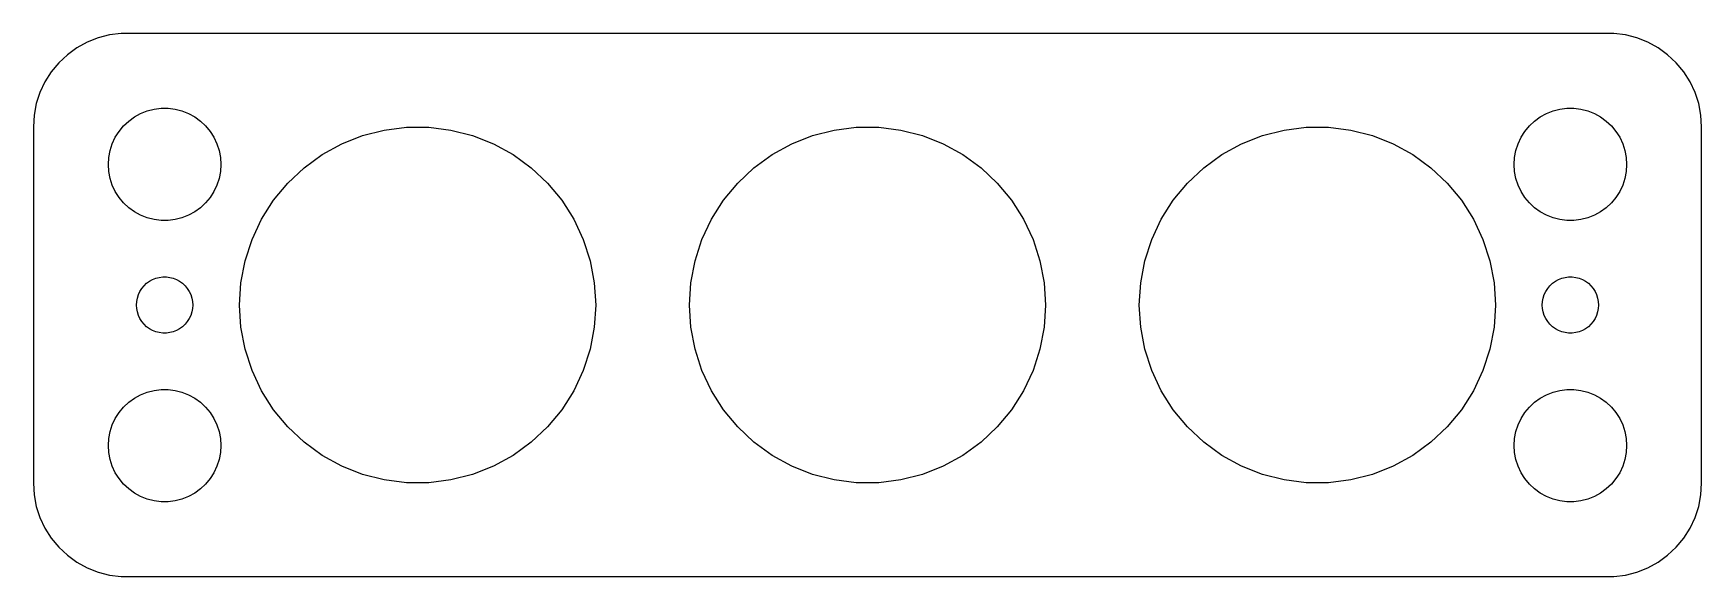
# Model space of a CAD drawing. Header units: metres. Extents: x -44.5 to 44.5, y 24.5 to 53.5.
import ezdxf

# ---------------------------------------------------------------- set-up
doc = ezdxf.new("R2010")
doc.units = ezdxf.units.M

msp = doc.modelspace()

# ---------------------------------------------------------------- linework, layer by layer
for p, q in [((-40.4369, 53.4114), (-41.0451, 53.2553)), ((-39.8139, 53.4901), (-40.4369, 53.4114)), ((39.8139, 53.4901), (-39.8139, 53.4901)), ((40.4369, 53.4114), (39.8139, 53.4901)), ((41.0451, 53.2553), (40.4369, 53.4114)), ((-42.1791, 52.7216), (-42.6871, 52.3526)), ((-41.6289, 53.0241), (-42.1791, 52.7216)), ((-41.0451, 53.2553), (-41.6289, 53.0241)), ((41.6289, 53.0241), (41.0451, 53.2553)), ((42.1791, 52.7216), (41.6289, 53.0241)), ((42.6871, 52.3526), (42.1791, 52.7216)), ((-43.1448, 51.9227), (-43.5451, 51.4389)), ((-42.6871, 52.3526), (-43.1448, 51.9227)), ((43.1448, 51.9227), (42.6871, 52.3526)), ((43.5451, 51.4389), (43.1448, 51.9227)), ((-43.8815, 50.9088), (-44.1489, 50.3406)), ((-43.5451, 51.4389), (-43.8815, 50.9088)), ((43.8815, 50.9088), (43.5451, 51.4389)), ((44.1489, 50.3406), (43.8815, 50.9088)), ((-44.1489, 50.3406), (-44.3429, 49.7434)), ((44.3429, 49.7434), (44.1489, 50.3406)), ((-44.4606, 49.1267), (-44.5, 48.5)), ((-44.3429, 49.7434), (-44.4606, 49.1267)), ((-39.4123, 48.8115), (-39.1075, 49.033)), ((-39.1075, 49.033), (-38.7773, 49.2145)), ((-38.7773, 49.2145), (-38.427, 49.3532)), ((-38.427, 49.3532), (-38.0621, 49.4469)), ((-38.0621, 49.4469), (-37.6884, 49.4941)), ((-37.6884, 49.4941), (-37.3116, 49.4941)), ((-37.3116, 49.4941), (-36.9379, 49.4469)), ((-36.9379, 49.4469), (-36.5729, 49.3532)), ((-36.5729, 49.3532), (-36.2227, 49.2145)), ((-36.2227, 49.2145), (-35.8925, 49.033)), ((-35.8925, 49.033), (-35.5877, 48.8115)), ((35.5877, 48.8115), (35.8925, 49.033)), ((35.8925, 49.033), (36.2227, 49.2145)), ((36.2227, 49.2145), (36.5729, 49.3532)), ((36.5729, 49.3532), (36.9379, 49.4469)), ((36.9379, 49.4469), (37.3116, 49.4941)), ((37.3116, 49.4941), (37.6884, 49.4941)), ((37.6884, 49.4941), (38.0621, 49.4469)), ((38.0621, 49.4469), (38.427, 49.3532)), ((38.427, 49.3532), (38.7773, 49.2145)), ((38.7773, 49.2145), (39.1075, 49.033)), ((39.1075, 49.033), (39.4123, 48.8115)), ((44.4606, 49.1267), (44.3429, 49.7434)), ((44.5, 48.5), (44.4606, 49.1267)), ((-44.5, 48.5), (-44.5, 29.5)), ((-40.1289, 47.9453), (-39.927, 48.2634)), ((-39.927, 48.2634), (-39.6869, 48.5536)), ((-39.6869, 48.5536), (-39.4123, 48.8115)), ((-35.5877, 48.8115), (-35.3131, 48.5536)), ((-35.3131, 48.5536), (-35.0729, 48.2634)), ((-35.0729, 48.2634), (-34.8711, 47.9453)), ((-26.9357, 48.035), (-25.7801, 48.3317)), ((-25.7801, 48.3317), (-24.5965, 48.4812)), ((-24.5965, 48.4812), (-23.4035, 48.4812)), ((-23.4035, 48.4812), (-22.2199, 48.3317)), ((-22.2199, 48.3317), (-21.0643, 48.035)), ((-2.93565, 48.035), (-1.78012, 48.3317)), ((-1.78012, 48.3317), (-0.5965, 48.4812)), ((-0.5965, 48.4812), (0.5965, 48.4812)), ((0.5965, 48.4812), (1.78012, 48.3317)), ((1.78012, 48.3317), (2.93565, 48.035)), ((21.0643, 48.035), (22.2199, 48.3317)), ((22.2199, 48.3317), (23.4035, 48.4812)), ((23.4035, 48.4812), (24.5965, 48.4812)), ((24.5965, 48.4812), (25.7801, 48.3317)), ((25.7801, 48.3317), (26.9357, 48.035)), ((34.8711, 47.9453), (35.0729, 48.2634)), ((35.0729, 48.2634), (35.3131, 48.5536)), ((35.3131, 48.5536), (35.5877, 48.8115)), ((39.4123, 48.8115), (39.6869, 48.5536)), ((39.6869, 48.5536), (39.927, 48.2634)), ((39.927, 48.2634), (40.1289, 47.9453)), ((44.5, 29.5), (44.5, 48.5)), ((-40.4763, 46.876), (-40.4057, 47.2461)), ((-40.4057, 47.2461), (-40.2893, 47.6044)), ((-40.2893, 47.6044), (-40.1289, 47.9453)), ((-34.8711, 47.9453), (-34.7107, 47.6044)), ((-34.7107, 47.6044), (-34.5942, 47.2461)), ((-34.5942, 47.2461), (-34.5237, 46.876)), ((-29.0903, 47.0211), (-28.0449, 47.5959)), ((-28.0449, 47.5959), (-26.9357, 48.035)), ((-21.0643, 48.035), (-19.9551, 47.5959)), ((-19.9551, 47.5959), (-18.9096, 47.0211)), ((-5.09035, 47.0211), (-4.04489, 47.5959)), ((-4.04489, 47.5959), (-2.93565, 48.035)), ((2.93565, 48.035), (4.04489, 47.5959)), ((4.04489, 47.5959), (5.09035, 47.0211)), ((18.9096, 47.0211), (19.9551, 47.5959)), ((19.9551, 47.5959), (21.0643, 48.035)), ((26.9357, 48.035), (28.0449, 47.5959)), ((28.0449, 47.5959), (29.0903, 47.0211)), ((34.5237, 46.876), (34.5942, 47.2461)), ((34.5942, 47.2461), (34.7107, 47.6044)), ((34.7107, 47.6044), (34.8711, 47.9453)), ((40.1289, 47.9453), (40.2893, 47.6044)), ((40.2893, 47.6044), (40.4057, 47.2461)), ((40.4057, 47.2461), (40.4763, 46.876)), ((-40.5, 46.5), (-40.4763, 46.876)), ((-40.4763, 46.124), (-40.5, 46.5)), ((-34.5237, 46.876), (-34.5, 46.5)), ((-34.5, 46.5), (-34.5237, 46.124)), ((-30.9252, 45.5032), (-30.0555, 46.3199)), ((-30.0555, 46.3199), (-29.0903, 47.0211)), ((-18.9096, 47.0211), (-17.9445, 46.3199)), ((-17.9445, 46.3199), (-17.0748, 45.5032)), ((-6.9252, 45.5032), (-6.05553, 46.3199)), ((-6.05553, 46.3199), (-5.09035, 47.0211)), ((5.09035, 47.0211), (6.05553, 46.3199)), ((6.05553, 46.3199), (6.9252, 45.5032)), ((17.0748, 45.5032), (17.9445, 46.3199)), ((17.9445, 46.3199), (18.9096, 47.0211)), ((29.0903, 47.0211), (30.0555, 46.3199)), ((30.0555, 46.3199), (30.9252, 45.5032)), ((34.5, 46.5), (34.5237, 46.876)), ((34.5237, 46.124), (34.5, 46.5)), ((40.4763, 46.876), (40.5, 46.5)), ((40.5, 46.5), (40.4763, 46.124)), ((-40.4057, 45.7539), (-40.4763, 46.124)), ((-40.2893, 45.3956), (-40.4057, 45.7539)), ((-40.1289, 45.0547), (-40.2893, 45.3956)), ((-34.7107, 45.3956), (-34.8711, 45.0547)), ((-34.5942, 45.7539), (-34.7107, 45.3956)), ((-34.5237, 46.124), (-34.5942, 45.7539)), ((-31.6857, 44.584), (-30.9252, 45.5032)), ((-17.0748, 45.5032), (-16.3143, 44.584)), ((-7.68565, 44.584), (-6.9252, 45.5032)), ((6.9252, 45.5032), (7.68565, 44.584)), ((16.3143, 44.584), (17.0748, 45.5032)), ((30.9252, 45.5032), (31.6857, 44.584)), ((34.5942, 45.7539), (34.5237, 46.124)), ((34.7107, 45.3956), (34.5942, 45.7539)), ((34.8711, 45.0547), (34.7107, 45.3956)), ((40.2893, 45.3956), (40.1289, 45.0547)), ((40.4057, 45.7539), (40.2893, 45.3956)), ((40.4763, 46.124), (40.4057, 45.7539)), ((-39.927, 44.7366), (-40.1289, 45.0547)), ((-39.6869, 44.4464), (-39.927, 44.7366)), ((-35.0729, 44.7366), (-35.3131, 44.4464)), ((-34.8711, 45.0547), (-35.0729, 44.7366)), ((-32.3249, 43.5766), (-31.6857, 44.584)), ((-16.3143, 44.584), (-15.6751, 43.5766)), ((-8.32491, 43.5766), (-7.68565, 44.584)), ((7.68565, 44.584), (8.32491, 43.5766)), ((15.6751, 43.5766), (16.3143, 44.584)), ((31.6857, 44.584), (32.3249, 43.5766)), ((35.0729, 44.7366), (34.8711, 45.0547)), ((35.3131, 44.4464), (35.0729, 44.7366)), ((39.927, 44.7366), (39.6869, 44.4464)), ((40.1289, 45.0547), (39.927, 44.7366)), ((-39.4123, 44.1884), (-39.6869, 44.4464)), ((-39.1075, 43.967), (-39.4123, 44.1884)), ((-38.7773, 43.7855), (-39.1075, 43.967)), ((-38.427, 43.6468), (-38.7773, 43.7855)), ((-38.0621, 43.5531), (-38.427, 43.6468)), ((-36.5729, 43.6468), (-36.9379, 43.5531)), ((-36.2227, 43.7855), (-36.5729, 43.6468)), ((-35.8925, 43.967), (-36.2227, 43.7855)), ((-35.5877, 44.1884), (-35.8925, 43.967)), ((-35.3131, 44.4464), (-35.5877, 44.1884)), ((35.5877, 44.1884), (35.3131, 44.4464)), ((35.8925, 43.967), (35.5877, 44.1884)), ((36.2227, 43.7855), (35.8925, 43.967)), ((36.5729, 43.6468), (36.2227, 43.7855)), ((36.9379, 43.5531), (36.5729, 43.6468)), ((38.427, 43.6468), (38.0621, 43.5531)), ((38.7773, 43.7855), (38.427, 43.6468)), ((39.1075, 43.967), (38.7773, 43.7855)), ((39.4123, 44.1884), (39.1075, 43.967)), ((39.6869, 44.4464), (39.4123, 44.1884)), ((-37.6884, 43.5059), (-38.0621, 43.5531)), ((-37.3116, 43.5059), (-37.6884, 43.5059)), ((-36.9379, 43.5531), (-37.3116, 43.5059)), ((-32.8329, 42.4972), (-32.3249, 43.5766)), ((-15.6751, 43.5766), (-15.1671, 42.4972)), ((-8.83287, 42.4972), (-8.32491, 43.5766)), ((8.32491, 43.5766), (8.83287, 42.4972)), ((15.1671, 42.4972), (15.6751, 43.5766)), ((32.3249, 43.5766), (32.8329, 42.4972)), ((37.3116, 43.5059), (36.9379, 43.5531)), ((37.6884, 43.5059), (37.3116, 43.5059)), ((38.0621, 43.5531), (37.6884, 43.5059)), ((-33.2015, 41.3625), (-32.8329, 42.4972)), ((-15.1671, 42.4972), (-14.7984, 41.3625)), ((-9.20154, 41.3625), (-8.83287, 42.4972)), ((8.83287, 42.4972), (9.20154, 41.3625)), ((14.7984, 41.3625), (15.1671, 42.4972)), ((32.8329, 42.4972), (33.2015, 41.3625)), ((-33.4251, 40.1907), (-33.2015, 41.3625)), ((-14.7984, 41.3625), (-14.5749, 40.1907)), ((-9.42508, 40.1907), (-9.20154, 41.3625)), ((9.20154, 41.3625), (9.42508, 40.1907)), ((14.5749, 40.1907), (14.7984, 41.3625)), ((33.2015, 41.3625), (33.4251, 40.1907)), ((-38.5934, 40.0268), (-38.4561, 40.1558)), ((-38.4561, 40.1558), (-38.3037, 40.2665)), ((-38.3037, 40.2665), (-38.1387, 40.3572)), ((-38.1387, 40.3572), (-37.9635, 40.4266)), ((-37.9635, 40.4266), (-37.7811, 40.4734)), ((-37.7811, 40.4734), (-37.5942, 40.497)), ((-37.5942, 40.497), (-37.4058, 40.497)), ((-37.4058, 40.497), (-37.2189, 40.4734)), ((-37.2189, 40.4734), (-37.0365, 40.4266)), ((-37.0365, 40.4266), (-36.8613, 40.3572)), ((-36.8613, 40.3572), (-36.6963, 40.2665)), ((-36.6963, 40.2665), (-36.5439, 40.1558)), ((-36.5439, 40.1558), (-36.4065, 40.0268)), ((-33.5, 39), (-33.4251, 40.1907)), ((-14.5749, 40.1907), (-14.5, 39)), ((-9.5, 39), (-9.42508, 40.1907)), ((9.42508, 40.1907), (9.5, 39)), ((14.5, 39), (14.5749, 40.1907)), ((33.4251, 40.1907), (33.5, 39)), ((36.4065, 40.0268), (36.5439, 40.1558)), ((36.5439, 40.1558), (36.6963, 40.2665)), ((36.6963, 40.2665), (36.8613, 40.3572)), ((36.8613, 40.3572), (37.0365, 40.4266)), ((37.0365, 40.4266), (37.2189, 40.4734)), ((37.2189, 40.4734), (37.4058, 40.497)), ((37.4058, 40.497), (37.5942, 40.497)), ((37.5942, 40.497), (37.7811, 40.4734)), ((37.7811, 40.4734), (37.9635, 40.4266)), ((37.9635, 40.4266), (38.1387, 40.3572)), ((38.1387, 40.3572), (38.3037, 40.2665)), ((38.3037, 40.2665), (38.4561, 40.1558)), ((38.4561, 40.1558), (38.5934, 40.0268)), ((-39, 39), (-38.9882, 39.188)), ((-38.9882, 39.188), (-38.9529, 39.373)), ((-38.9529, 39.373), (-38.8947, 39.5522)), ((-38.8947, 39.5522), (-38.8145, 39.7226)), ((-38.8145, 39.7226), (-38.7135, 39.8817)), ((-38.7135, 39.8817), (-38.5934, 40.0268)), ((-36.4065, 40.0268), (-36.2865, 39.8817)), ((-36.2865, 39.8817), (-36.1855, 39.7226)), ((-36.1855, 39.7226), (-36.1053, 39.5522)), ((-36.1053, 39.5522), (-36.0471, 39.373)), ((-36.0471, 39.373), (-36.0118, 39.188)), ((-36.0118, 39.188), (-36, 39)), ((36, 39), (36.0118, 39.188)), ((36.0118, 39.188), (36.0471, 39.373)), ((36.0471, 39.373), (36.1053, 39.5522)), ((36.1053, 39.5522), (36.1855, 39.7226)), ((36.1855, 39.7226), (36.2865, 39.8817)), ((36.2865, 39.8817), (36.4065, 40.0268)), ((38.5934, 40.0268), (38.7135, 39.8817)), ((38.7135, 39.8817), (38.8145, 39.7226)), ((38.8145, 39.7226), (38.8947, 39.5522)), ((38.8947, 39.5522), (38.9529, 39.373)), ((38.9529, 39.373), (38.9882, 39.188)), ((38.9882, 39.188), (39, 39)), ((-38.9882, 38.812), (-39, 39)), ((-38.9529, 38.627), (-38.9882, 38.812)), ((-38.8947, 38.4478), (-38.9529, 38.627)), ((-38.8145, 38.2774), (-38.8947, 38.4478)), ((-38.7135, 38.1183), (-38.8145, 38.2774)), ((-36.1855, 38.2774), (-36.2865, 38.1183)), ((-36.1053, 38.4478), (-36.1855, 38.2774)), ((-36.0471, 38.627), (-36.1053, 38.4478)), ((-36.0118, 38.812), (-36.0471, 38.627)), ((-36, 39), (-36.0118, 38.812)), ((-33.4251, 37.8093), (-33.5, 39)), ((-14.5, 39), (-14.5749, 37.8093)), ((-9.42508, 37.8093), (-9.5, 39)), ((9.5, 39), (9.42508, 37.8093)), ((14.5749, 37.8093), (14.5, 39)), ((33.5, 39), (33.4251, 37.8093)), ((36.0118, 38.812), (36, 39)), ((36.0471, 38.627), (36.0118, 38.812)), ((36.1053, 38.4478), (36.0471, 38.627)), ((36.1855, 38.2774), (36.1053, 38.4478)), ((36.2865, 38.1183), (36.1855, 38.2774)), ((38.8145, 38.2774), (38.7135, 38.1183)), ((38.8947, 38.4478), (38.8145, 38.2774)), ((38.9529, 38.627), (38.8947, 38.4478)), ((38.9882, 38.812), (38.9529, 38.627)), ((39, 39), (38.9882, 38.812)), ((-38.5934, 37.9732), (-38.7135, 38.1183)), ((-38.4561, 37.8442), (-38.5934, 37.9732)), ((-38.3037, 37.7335), (-38.4561, 37.8442)), ((-38.1387, 37.6428), (-38.3037, 37.7335)), ((-37.9635, 37.5734), (-38.1387, 37.6428)), ((-37.7811, 37.5266), (-37.9635, 37.5734)), ((-37.5942, 37.503), (-37.7811, 37.5266)), ((-37.4058, 37.503), (-37.5942, 37.503)), ((-37.2189, 37.5266), (-37.4058, 37.503)), ((-37.0365, 37.5734), (-37.2189, 37.5266)), ((-36.8613, 37.6428), (-37.0365, 37.5734)), ((-36.6963, 37.7335), (-36.8613, 37.6428)), ((-36.5439, 37.8442), (-36.6963, 37.7335)), ((-36.4065, 37.9732), (-36.5439, 37.8442)), ((-36.2865, 38.1183), (-36.4065, 37.9732)), ((-33.2015, 36.6375), (-33.4251, 37.8093)), ((-14.5749, 37.8093), (-14.7984, 36.6375)), ((-9.20154, 36.6375), (-9.42508, 37.8093)), ((9.42508, 37.8093), (9.20154, 36.6375)), ((14.7984, 36.6375), (14.5749, 37.8093)), ((33.4251, 37.8093), (33.2015, 36.6375)), ((36.4065, 37.9732), (36.2865, 38.1183)), ((36.5439, 37.8442), (36.4065, 37.9732)), ((36.6963, 37.7335), (36.5439, 37.8442)), ((36.8613, 37.6428), (36.6963, 37.7335)), ((37.0365, 37.5734), (36.8613, 37.6428)), ((37.2189, 37.5266), (37.0365, 37.5734)), ((37.4058, 37.503), (37.2189, 37.5266)), ((37.5942, 37.503), (37.4058, 37.503)), ((37.7811, 37.5266), (37.5942, 37.503)), ((37.9635, 37.5734), (37.7811, 37.5266)), ((38.1387, 37.6428), (37.9635, 37.5734)), ((38.3037, 37.7335), (38.1387, 37.6428)), ((38.4561, 37.8442), (38.3037, 37.7335)), ((38.5934, 37.9732), (38.4561, 37.8442)), ((38.7135, 38.1183), (38.5934, 37.9732)), ((-32.8329, 35.5028), (-33.2015, 36.6375)), ((-14.7984, 36.6375), (-15.1671, 35.5028)), ((-8.83287, 35.5028), (-9.20154, 36.6375)), ((9.20154, 36.6375), (8.83287, 35.5028)), ((15.1671, 35.5028), (14.7984, 36.6375)), ((33.2015, 36.6375), (32.8329, 35.5028)), ((-32.3249, 34.4234), (-32.8329, 35.5028)), ((-15.1671, 35.5028), (-15.6751, 34.4234)), ((-8.32491, 34.4234), (-8.83287, 35.5028)), ((8.83287, 35.5028), (8.32491, 34.4234)), ((15.6751, 34.4234), (15.1671, 35.5028)), ((32.8329, 35.5028), (32.3249, 34.4234)), ((-39.4123, 33.8116), (-39.1075, 34.033)), ((-39.1075, 34.033), (-38.7773, 34.2145)), ((-38.7773, 34.2145), (-38.427, 34.3532)), ((-38.427, 34.3532), (-38.0621, 34.4469)), ((-38.0621, 34.4469), (-37.6884, 34.4941)), ((-37.6884, 34.4941), (-37.3116, 34.4941)), ((-37.3116, 34.4941), (-36.9379, 34.4469)), ((-36.9379, 34.4469), (-36.5729, 34.3532)), ((-36.5729, 34.3532), (-36.2227, 34.2145)), ((-36.2227, 34.2145), (-35.8925, 34.033)), ((-35.8925, 34.033), (-35.5877, 33.8116)), ((-31.6857, 33.416), (-32.3249, 34.4234)), ((-15.6751, 34.4234), (-16.3143, 33.416)), ((-7.68565, 33.416), (-8.32491, 34.4234)), ((8.32491, 34.4234), (7.68565, 33.416)), ((16.3143, 33.416), (15.6751, 34.4234)), ((32.3249, 34.4234), (31.6857, 33.416)), ((35.5877, 33.8116), (35.8925, 34.033)), ((35.8925, 34.033), (36.2227, 34.2145)), ((36.2227, 34.2145), (36.5729, 34.3532)), ((36.5729, 34.3532), (36.9379, 34.4469)), ((36.9379, 34.4469), (37.3116, 34.4941)), ((37.3116, 34.4941), (37.6884, 34.4941)), ((37.6884, 34.4941), (38.0621, 34.4469)), ((38.0621, 34.4469), (38.427, 34.3532)), ((38.427, 34.3532), (38.7773, 34.2145)), ((38.7773, 34.2145), (39.1075, 34.033)), ((39.1075, 34.033), (39.4123, 33.8116)), ((-40.2893, 32.6044), (-40.1289, 32.9453)), ((-40.1289, 32.9453), (-39.927, 33.2634)), ((-39.927, 33.2634), (-39.6869, 33.5536)), ((-39.6869, 33.5536), (-39.4123, 33.8116)), ((-35.5877, 33.8116), (-35.3131, 33.5536)), ((-35.3131, 33.5536), (-35.0729, 33.2634)), ((-35.0729, 33.2634), (-34.8711, 32.9453)), ((-34.8711, 32.9453), (-34.7107, 32.6044)), ((-30.9252, 32.4968), (-31.6857, 33.416)), ((-16.3143, 33.416), (-17.0748, 32.4968)), ((-6.9252, 32.4968), (-7.68565, 33.416)), ((7.68565, 33.416), (6.9252, 32.4968)), ((17.0748, 32.4968), (16.3143, 33.416)), ((31.6857, 33.416), (30.9252, 32.4968)), ((34.7107, 32.6044), (34.8711, 32.9453)), ((34.8711, 32.9453), (35.0729, 33.2634)), ((35.0729, 33.2634), (35.3131, 33.5536)), ((35.3131, 33.5536), (35.5877, 33.8116)), ((39.4123, 33.8116), (39.6869, 33.5536)), ((39.6869, 33.5536), (39.927, 33.2634)), ((39.927, 33.2634), (40.1289, 32.9453)), ((40.1289, 32.9453), (40.2893, 32.6044)), ((-40.4763, 31.876), (-40.4057, 32.2461)), ((-40.4057, 32.2461), (-40.2893, 32.6044)), ((-34.7107, 32.6044), (-34.5942, 32.2461)), ((-34.5942, 32.2461), (-34.5237, 31.876)), ((-30.0555, 31.6801), (-30.9252, 32.4968)), ((-17.0748, 32.4968), (-17.9445, 31.6801)), ((-6.05553, 31.6801), (-6.9252, 32.4968)), ((6.9252, 32.4968), (6.05553, 31.6801)), ((17.9445, 31.6801), (17.0748, 32.4968)), ((30.9252, 32.4968), (30.0555, 31.6801)), ((34.5237, 31.876), (34.5942, 32.2461)), ((34.5942, 32.2461), (34.7107, 32.6044)), ((40.2893, 32.6044), (40.4057, 32.2461)), ((40.4057, 32.2461), (40.4763, 31.876)), ((-40.5, 31.5), (-40.4763, 31.876)), ((-40.4763, 31.124), (-40.5, 31.5)), ((-34.5237, 31.876), (-34.5, 31.5)), ((-34.5, 31.5), (-34.5237, 31.124)), ((-29.0903, 30.9789), (-30.0555, 31.6801)), ((-17.9445, 31.6801), (-18.9096, 30.9789)), ((-5.09035, 30.9789), (-6.05553, 31.6801)), ((6.05553, 31.6801), (5.09035, 30.9789)), ((18.9096, 30.9789), (17.9445, 31.6801)), ((30.0555, 31.6801), (29.0903, 30.9789)), ((34.5, 31.5), (34.5237, 31.876)), ((34.5237, 31.124), (34.5, 31.5)), ((40.4763, 31.876), (40.5, 31.5)), ((40.5, 31.5), (40.4763, 31.124)), ((-40.4057, 30.7539), (-40.4763, 31.124)), ((-40.2893, 30.3956), (-40.4057, 30.7539)), ((-40.1289, 30.0547), (-40.2893, 30.3956)), ((-34.7107, 30.3956), (-34.8711, 30.0547)), ((-34.5942, 30.7539), (-34.7107, 30.3956)), ((-34.5237, 31.124), (-34.5942, 30.7539)), ((-28.0449, 30.4041), (-29.0903, 30.9789)), ((-26.9357, 29.965), (-28.0449, 30.4041)), ((-19.9551, 30.4041), (-21.0643, 29.965)), ((-18.9096, 30.9789), (-19.9551, 30.4041)), ((-4.04489, 30.4041), (-5.09035, 30.9789)), ((-2.93565, 29.965), (-4.04489, 30.4041)), ((4.04489, 30.4041), (2.93565, 29.965)), ((5.09035, 30.9789), (4.04489, 30.4041)), ((19.9551, 30.4041), (18.9096, 30.9789)), ((21.0643, 29.965), (19.9551, 30.4041)), ((28.0449, 30.4041), (26.9357, 29.965)), ((29.0903, 30.9789), (28.0449, 30.4041)), ((34.5942, 30.7539), (34.5237, 31.124)), ((34.7107, 30.3956), (34.5942, 30.7539)), ((34.8711, 30.0547), (34.7107, 30.3956)), ((40.2893, 30.3956), (40.1289, 30.0547)), ((40.4057, 30.7539), (40.2893, 30.3956)), ((40.4763, 31.124), (40.4057, 30.7539)), ((-44.5, 29.5), (-44.4606, 28.8733)), ((-39.927, 29.7366), (-40.1289, 30.0547)), ((-39.6869, 29.4464), (-39.927, 29.7366)), ((-39.4123, 29.1885), (-39.6869, 29.4464)), ((-35.3131, 29.4464), (-35.5877, 29.1885)), ((-35.0729, 29.7366), (-35.3131, 29.4464)), ((-34.8711, 30.0547), (-35.0729, 29.7366)), ((-25.7801, 29.6683), (-26.9357, 29.965)), ((-24.5965, 29.5188), (-25.7801, 29.6683)), ((-23.4035, 29.5188), (-24.5965, 29.5188)), ((-22.2199, 29.6683), (-23.4035, 29.5188)), ((-21.0643, 29.965), (-22.2199, 29.6683)), ((-1.78012, 29.6683), (-2.93565, 29.965)), ((-0.5965, 29.5188), (-1.78012, 29.6683)), ((0.5965, 29.5188), (-0.5965, 29.5188)), ((1.78012, 29.6683), (0.5965, 29.5188)), ((2.93565, 29.965), (1.78012, 29.6683)), ((22.2199, 29.6683), (21.0643, 29.965)), ((23.4035, 29.5188), (22.2199, 29.6683)), ((24.5965, 29.5188), (23.4035, 29.5188)), ((25.7801, 29.6683), (24.5965, 29.5188)), ((26.9357, 29.965), (25.7801, 29.6683)), ((35.0729, 29.7366), (34.8711, 30.0547)), ((35.3131, 29.4464), (35.0729, 29.7366)), ((35.5877, 29.1885), (35.3131, 29.4464)), ((39.6869, 29.4464), (39.4123, 29.1885)), ((39.927, 29.7366), (39.6869, 29.4464)), ((40.1289, 30.0547), (39.927, 29.7366)), ((44.4606, 28.8733), (44.5, 29.5)), ((-44.4606, 28.8733), (-44.3429, 28.2566)), ((-39.1075, 28.967), (-39.4123, 29.1885)), ((-38.7773, 28.7855), (-39.1075, 28.967)), ((-38.427, 28.6468), (-38.7773, 28.7855)), ((-38.0621, 28.5531), (-38.427, 28.6468)), ((-37.6884, 28.5059), (-38.0621, 28.5531)), ((-37.3116, 28.5059), (-37.6884, 28.5059)), ((-36.9379, 28.5531), (-37.3116, 28.5059)), ((-36.5729, 28.6468), (-36.9379, 28.5531)), ((-36.2227, 28.7855), (-36.5729, 28.6468)), ((-35.8925, 28.967), (-36.2227, 28.7855)), ((-35.5877, 29.1885), (-35.8925, 28.967)), ((35.8925, 28.967), (35.5877, 29.1885)), ((36.2227, 28.7855), (35.8925, 28.967)), ((36.5729, 28.6468), (36.2227, 28.7855)), ((36.9379, 28.5531), (36.5729, 28.6468)), ((37.3116, 28.5059), (36.9379, 28.5531)), ((37.6884, 28.5059), (37.3116, 28.5059)), ((38.0621, 28.5531), (37.6884, 28.5059)), ((38.427, 28.6468), (38.0621, 28.5531)), ((38.7773, 28.7855), (38.427, 28.6468)), ((39.1075, 28.967), (38.7773, 28.7855)), ((39.4123, 29.1885), (39.1075, 28.967)), ((44.3429, 28.2566), (44.4606, 28.8733)), ((-44.3429, 28.2566), (-44.1489, 27.6594)), ((-44.1489, 27.6594), (-43.8815, 27.0912)), ((43.8815, 27.0912), (44.1489, 27.6594)), ((44.1489, 27.6594), (44.3429, 28.2566)), ((-43.8815, 27.0912), (-43.5451, 26.5611)), ((43.5451, 26.5611), (43.8815, 27.0912)), ((-43.5451, 26.5611), (-43.1448, 26.0773)), ((-43.1448, 26.0773), (-42.6871, 25.6474)), ((42.6871, 25.6474), (43.1448, 26.0773)), ((43.1448, 26.0773), (43.5451, 26.5611)), ((-42.6871, 25.6474), (-42.1791, 25.2784)), ((-42.1791, 25.2784), (-41.6289, 24.9759)), ((-41.6289, 24.9759), (-41.0451, 24.7447)), ((41.0451, 24.7447), (41.6289, 24.9759)), ((41.6289, 24.9759), (42.1791, 25.2784)), ((42.1791, 25.2784), (42.6871, 25.6474)), ((-41.0451, 24.7447), (-40.4369, 24.5886)), ((-40.4369, 24.5886), (-39.8139, 24.5099)), ((-39.8139, 24.5099), (39.8139, 24.5099)), ((39.8139, 24.5099), (40.4369, 24.5886)), ((40.4369, 24.5886), (41.0451, 24.7447))]:
    msp.add_line(p, q)

doc.saveas('drawing.dxf')
